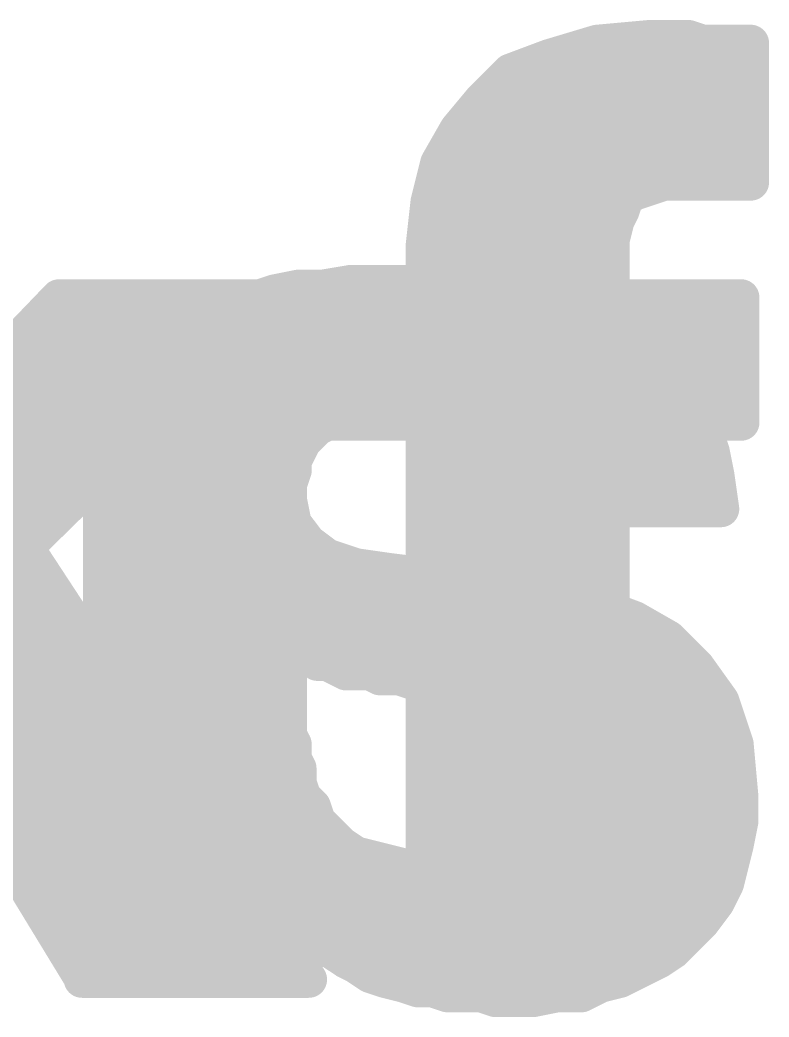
# Model space of a CAD drawing. Extents: x -36 to 72, y -21 to 37.
# Drawn here: x 13.523 to 15.082, y 19.042 to 21.118 of the extents above; entities that cross this region are included whole.
import ezdxf

# ---------------------------------------------------------------- set-up
doc = ezdxf.new("R2010")
doc.units = 0
doc.layers.add('21', color=41, linetype='CONTINUOUS')
doc.layers.add('22', color=40, linetype='CONTINUOUS')

msp = doc.modelspace()

# ---------------------------------------------------------------- linework, layer by layer
at = {"layer": '21', "const_width": 0.0762}
for points in [[(14.724, 21.07), (14.834, 21.08)], [(14.834, 21.08), (14.914, 21.08)], [(14.914, 21.08), (14.944, 21.07)], [(14.624, 21.04), (14.724, 21.07)], [(14.944, 21.07), (15.044, 21.07)], [(15.044, 21.07), (15.044, 20.78)], [(14.544, 21.01), (14.624, 21.04)], [(14.6005, 21.0312), (15.044, 21.0312)], [(14.484, 20.95), (14.544, 21.01)], [(14.489, 20.955), (15.044, 20.955)], [(14.434, 20.89), (14.484, 20.95)], [(14.394, 20.82), (14.434, 20.89)], [(14.4276, 20.8788), (15.044, 20.8788)], [(14.374, 20.74), (14.394, 20.82)], [(14.3897, 20.8026), (15.044, 20.8026)], [(14.834, 20.77), (14.804, 20.76)], [(14.864, 20.78), (14.834, 20.77)], [(15.044, 20.78), (14.864, 20.78)], [(14.784, 20.75), (14.774, 20.72)], [(14.804, 20.76), (14.784, 20.75)], [(14.364, 20.65), (14.374, 20.74)], [(14.3725, 20.7264), (14.7761, 20.7264)], [(14.774, 20.72), (14.764, 20.7)], [(14.764, 20.7), (14.754, 20.66)], [(14.364, 20.6502), (14.754, 20.6502)], [(14.364, 20.54), (14.364, 20.65)], [(14.754, 20.66), (14.754, 20.54)], [(14.364, 20.574), (14.754, 20.574)], [(13.114, 20.03), (13.604, 20.54)], [(14.064, 20.54), (13.534, 20.02)], [(13.604, 20.54), (14.064, 20.54)], [(14.214, 20.5), (14.244, 20.54)], [(14.244, 20.54), (14.364, 20.54)], [(14.754, 20.54), (15.024, 20.54)], [(15.024, 20.54), (15.024, 20.28)], [(13.5635, 20.4978), (14.021, 20.4978)], [(14.174, 20.47), (14.214, 20.5)], [(14.2111, 20.4978), (15.024, 20.4978)], [(14.144, 20.44), (14.174, 20.47)], [(14.114, 20.41), (14.144, 20.44)], [(13.4902, 20.4216), (13.9433, 20.4216)], [(14.1256, 20.4216), (15.024, 20.4216)], [(14.084, 20.37), (14.114, 20.41)], [(14.044, 20.34), (14.084, 20.37)], [(13.417, 20.3454), (13.8657, 20.3454)], [(14.014, 20.31), (14.044, 20.34)], [(14.0512, 20.3454), (15.024, 20.3454)], [(13.984, 20.28), (14.014, 20.31)], [(13.3438, 20.2692), (13.788, 20.2692)], [(14.364, 20.28), (13.984, 20.28)], [(14.364, 20.13), (14.364, 20.28)], [(14.364, 20.2692), (14.754, 20.2692)], [(15.024, 20.28), (14.754, 20.28)], [(14.754, 20.28), (14.754, 19.12)], [(13.2706, 20.193), (13.7103, 20.193)], [(14.364, 20.193), (14.754, 20.193)], [(14.364, 19.12), (14.364, 20.13)], [(13.1974, 20.1168), (13.6327, 20.1168)], [(14.364, 20.1168), (14.754, 20.1168)], [(13.1242, 20.0406), (13.555, 20.0406)], [(14.364, 20.0406), (14.754, 20.0406)], [(13.534, 20.02), (14.124, 19.12)], [(12.734, 19.9644), (13.5704, 19.9644)], [(14.364, 19.9644), (14.754, 19.9644)], [(12.734, 19.8882), (13.6204, 19.8882)], [(14.364, 19.8882), (14.754, 19.8882)], [(12.734, 19.812), (13.6704, 19.812)], [(14.364, 19.812), (14.754, 19.812)], [(13.654, 19.12), (13.264, 19.76)], [(13.2787, 19.7358), (13.7203, 19.7358)], [(14.364, 19.7358), (14.754, 19.7358)], [(13.3252, 19.6596), (13.7703, 19.6596)], [(14.364, 19.6596), (14.754, 19.6596)], [(13.3716, 19.5834), (13.8202, 19.5834)], [(14.364, 19.5834), (14.754, 19.5834)], [(13.4181, 19.5072), (13.8702, 19.5072)], [(14.364, 19.5072), (14.754, 19.5072)], [(13.4645, 19.431), (13.9201, 19.431)], [(14.364, 19.431), (14.754, 19.431)], [(13.5109, 19.3548), (13.9701, 19.3548)], [(14.364, 19.3548), (14.754, 19.3548)], [(13.5574, 19.2786), (14.02, 19.2786)], [(14.364, 19.2786), (14.754, 19.2786)], [(13.6038, 19.2024), (14.07, 19.2024)], [(14.364, 19.2024), (14.754, 19.2024)], [(13.6502, 19.1262), (14.1199, 19.1262)], [(14.364, 19.1262), (14.754, 19.1262)], [(14.124, 19.12), (13.654, 19.12)], [(14.754, 19.12), (14.364, 19.12)]]:
    msp.add_lwpolyline(points, dxfattribs=at)
at = {"layer": '21', "const_width": 0.0381}
for points in [[(14.834, 21.0991, 1), (14.834, 21.061)], [(14.8357, 21.061, 1), (14.8323, 21.099)], [(14.92, 21.0981, 1), (14.908, 21.0619)], [(14.914, 21.061, 1), (14.914, 21.0991)], [(14.7223, 21.089, 1), (14.7257, 21.051)], [(14.7295, 21.0518, 1), (14.7185, 21.0882)], [(14.944, 21.0891, 1), (14.944, 21.051)], [(14.938, 21.0519, 1), (14.95, 21.0881)], [(15.0631, 21.07, 1), (15.025, 21.07)], [(15.044, 21.051, 1), (15.044, 21.0891)], [(14.6185, 21.0582, 1), (14.6295, 21.0218)], [(14.6307, 21.0222, 1), (14.6173, 21.0578)], [(14.6005, 21.0503, 1), (14.6005, 21.0122)], [(15.044, 21.0122, 1), (15.044, 21.0503)], [(14.5373, 21.0278, 1), (14.5507, 20.9922)], [(14.5575, 20.9965, 1), (14.5305, 21.0235)], [(14.489, 20.9741, 1), (14.489, 20.936)], [(15.044, 20.936, 1), (15.044, 20.9741)], [(14.4705, 20.9635, 1), (14.4975, 20.9365)], [(14.4986, 20.9378, 1), (14.4694, 20.9622)], [(14.4276, 20.8979, 1), (14.4276, 20.8598)], [(14.4194, 20.9022, 1), (14.4486, 20.8778)], [(14.4505, 20.8805, 1), (14.4175, 20.8995)], [(15.044, 20.8598, 1), (15.044, 20.8979)], [(14.3775, 20.8295, 1), (14.4105, 20.8105)], [(14.4125, 20.8154, 1), (14.3755, 20.8246)], [(14.3897, 20.8217, 1), (14.3897, 20.7836)], [(15.044, 20.7836, 1), (15.044, 20.8217)], [(14.828, 20.7881, 1), (14.84, 20.7519)], [(14.84, 20.7519, 1), (14.828, 20.7881)], [(14.864, 20.7991, 1), (14.864, 20.761)], [(14.87, 20.7619, 1), (14.858, 20.7981)], [(15.044, 20.761, 1), (15.044, 20.7991)], [(14.7755, 20.767, 1), (14.7925, 20.733)], [(14.8021, 20.744, 1), (14.7659, 20.756)], [(14.798, 20.7781, 1), (14.81, 20.7419)], [(14.8125, 20.743, 1), (14.7955, 20.777)], [(15.025, 20.78, 1), (15.0631, 20.78)], [(14.3725, 20.7455, 1), (14.3725, 20.7074)], [(14.3555, 20.7446, 1), (14.3925, 20.7354)], [(14.3929, 20.7379, 1), (14.3551, 20.7421)], [(14.7761, 20.7074, 1), (14.7761, 20.7455)], [(14.7559, 20.726, 1), (14.7921, 20.714)], [(14.791, 20.7115, 1), (14.757, 20.7285)], [(14.747, 20.7085, 1), (14.781, 20.6915)], [(14.7825, 20.6954, 1), (14.7455, 20.7046)], [(14.364, 20.6693, 1), (14.364, 20.6312)], [(14.3831, 20.65, 1), (14.345, 20.65)], [(14.7731, 20.66, 1), (14.735, 20.66)], [(14.7355, 20.6646, 1), (14.7725, 20.6554)], [(14.754, 20.6312, 1), (14.754, 20.6693)], [(14.3451, 20.6521, 1), (14.3829, 20.6479)], [(14.364, 20.5931, 1), (14.364, 20.555)], [(14.754, 20.555, 1), (14.754, 20.5931)], [(13.604, 20.5591, 1), (13.604, 20.521)], [(13.6177, 20.5268, 1), (13.5903, 20.5532)], [(14.0773, 20.5264, 1), (14.0507, 20.5536)], [(14.064, 20.521, 1), (14.064, 20.5591)], [(14.244, 20.5591, 1), (14.244, 20.521)], [(14.2592, 20.5286, 1), (14.2288, 20.5514)], [(14.364, 20.521, 1), (14.364, 20.5591)], [(14.754, 20.5591, 1), (14.754, 20.521)], [(15.0431, 20.54, 1), (15.005, 20.54)], [(15.024, 20.521, 1), (15.024, 20.5591)], [(14.345, 20.54, 1), (14.3831, 20.54)], [(14.735, 20.54, 1), (14.7731, 20.54)], [(13.5635, 20.5169, 1), (13.5635, 20.4788)], [(14.021, 20.4788, 1), (14.021, 20.5169)], [(14.2111, 20.5169, 1), (14.2111, 20.4788)], [(14.2254, 20.4848, 1), (14.2026, 20.5152)], [(15.024, 20.4788, 1), (15.024, 20.5169)], [(14.1988, 20.5114, 1), (14.2292, 20.4886)], [(14.1626, 20.4852, 1), (14.1854, 20.4548)], [(14.1875, 20.4565, 1), (14.1605, 20.4835)], [(14.1305, 20.4535, 1), (14.1575, 20.4265)], [(14.1575, 20.4265, 1), (14.1305, 20.4535)], [(13.9433, 20.4026, 1), (13.9433, 20.4407)], [(14.1256, 20.4407, 1), (14.1256, 20.4026)], [(15.024, 20.4026, 1), (15.024, 20.4407)], [(14.1005, 20.4235, 1), (14.1275, 20.3965)], [(14.1292, 20.3986, 1), (14.0988, 20.4214)], [(14.0688, 20.3814, 1), (14.0992, 20.3586)], [(14.0954, 20.3548, 1), (14.0726, 20.3852)], [(13.8657, 20.3264, 1), (13.8657, 20.3645)], [(14.0326, 20.3552, 1), (14.0554, 20.3248)], [(14.0575, 20.3265, 1), (14.0305, 20.3535)], [(14.0512, 20.3645, 1), (14.0512, 20.3264)], [(15.024, 20.3264, 1), (15.024, 20.3645)], [(14.0275, 20.2965, 1), (14.0005, 20.3235)], [(14.0005, 20.3235, 1), (14.0275, 20.2965)], [(13.788, 20.2502, 1), (13.788, 20.2883)], [(13.984, 20.2991, 1), (13.984, 20.261)], [(13.9705, 20.2935, 1), (13.9975, 20.2665)], [(14.364, 20.2883, 1), (14.364, 20.2502)], [(14.3831, 20.28, 1), (14.345, 20.28)], [(14.364, 20.261, 1), (14.364, 20.2991)], [(14.754, 20.2991, 1), (14.754, 20.261)], [(14.7731, 20.28, 1), (14.735, 20.28)], [(14.754, 20.2502, 1), (14.754, 20.2883)], [(15.024, 20.261, 1), (15.024, 20.2991)], [(15.005, 20.28, 1), (15.0431, 20.28)], [(13.7103, 20.174, 1), (13.7103, 20.2121)], [(14.364, 20.2121, 1), (14.364, 20.174)], [(14.754, 20.174, 1), (14.754, 20.2121)], [(14.3831, 20.13, 1), (14.345, 20.13)], [(13.6327, 20.0978, 1), (13.6327, 20.1359)], [(14.364, 20.1359, 1), (14.364, 20.0978)], [(14.345, 20.13, 1), (14.3831, 20.13)], [(14.754, 20.0978, 1), (14.754, 20.1359)], [(13.555, 20.0216, 1), (13.555, 20.0597)], [(14.364, 20.0597, 1), (14.364, 20.0216)], [(14.754, 20.0216, 1), (14.754, 20.0597)], [(13.5499, 20.0304, 1), (13.5181, 20.0096)], [(13.5207, 20.0336, 1), (13.5473, 20.0064)], [(13.5704, 19.9454, 1), (13.5704, 19.9835)], [(14.364, 19.9835, 1), (14.364, 19.9454)], [(14.754, 19.9454, 1), (14.754, 19.9835)], [(13.6204, 19.8692, 1), (13.6204, 19.9073)], [(14.364, 19.9073, 1), (14.364, 19.8692)], [(14.754, 19.8692, 1), (14.754, 19.9073)], [(13.6704, 19.793, 1), (13.6704, 19.8311)], [(14.364, 19.8311, 1), (14.364, 19.793)], [(14.754, 19.793, 1), (14.754, 19.8311)], [(13.7203, 19.7168, 1), (13.7203, 19.7549)], [(14.364, 19.7549, 1), (14.364, 19.7168)], [(14.754, 19.7168, 1), (14.754, 19.7549)], [(13.7703, 19.6406, 1), (13.7703, 19.6787)], [(14.364, 19.6787, 1), (14.364, 19.6406)], [(14.754, 19.6406, 1), (14.754, 19.6787)], [(13.8202, 19.5644, 1), (13.8202, 19.6025)], [(14.364, 19.6025, 1), (14.364, 19.5644)], [(14.754, 19.5644, 1), (14.754, 19.6025)], [(13.8702, 19.4882, 1), (13.8702, 19.5263)], [(14.364, 19.5263, 1), (14.364, 19.4882)], [(14.754, 19.4882, 1), (14.754, 19.5263)], [(13.9201, 19.412, 1), (13.9201, 19.4501)], [(14.364, 19.4501, 1), (14.364, 19.412)], [(14.754, 19.412, 1), (14.754, 19.4501)], [(13.5109, 19.3739, 1), (13.5109, 19.3358)], [(13.9701, 19.3358, 1), (13.9701, 19.3739)], [(14.364, 19.3739, 1), (14.364, 19.3358)], [(14.754, 19.3358, 1), (14.754, 19.3739)], [(13.5574, 19.2977, 1), (13.5574, 19.2596)], [(14.02, 19.2596, 1), (14.02, 19.2977)], [(14.364, 19.2977, 1), (14.364, 19.2596)], [(14.754, 19.2596, 1), (14.754, 19.2977)], [(13.6038, 19.2215, 1), (13.6038, 19.1834)], [(14.07, 19.1834, 1), (14.07, 19.2215)], [(14.364, 19.2215, 1), (14.364, 19.1834)], [(14.754, 19.1834, 1), (14.754, 19.2215)], [(13.6502, 19.1453, 1), (13.6502, 19.1072)], [(14.1199, 19.1072, 1), (14.1199, 19.1453)], [(14.364, 19.1453, 1), (14.364, 19.1072)], [(14.754, 19.1072, 1), (14.754, 19.1453)], [(13.654, 19.1391, 1), (13.654, 19.101)], [(13.6377, 19.1101, 1), (13.6703, 19.1299)], [(14.1081, 19.1096, 1), (14.1399, 19.1304)], [(14.124, 19.101, 1), (14.124, 19.1391)], [(14.364, 19.1391, 1), (14.364, 19.101)], [(14.754, 19.101, 1), (14.754, 19.1391)], [(14.345, 19.12, 1), (14.3831, 19.12)], [(14.735, 19.12, 1), (14.7731, 19.12)]]:
    msp.add_lwpolyline(points, format="xyb", dxfattribs=at)
at = {"layer": '22', "const_width": 0.0762}
for points in [[(14.102, 20.56), (14.052, 20.55)], [(14.152, 20.56), (14.102, 20.56)], [(14.212, 20.57), (14.152, 20.56)], [(14.432, 20.57), (14.212, 20.57)], [(14.492, 20.56), (14.432, 20.57)], [(14.552, 20.55), (14.492, 20.56)], [(14.052, 20.55), (13.992, 20.53)], [(14.612, 20.54), (14.552, 20.55)], [(14.662, 20.52), (14.612, 20.54)], [(13.952, 20.52), (13.902, 20.5)], [(13.992, 20.53), (13.952, 20.52)], [(14.712, 20.5), (14.662, 20.52)], [(13.902, 20.5), (13.862, 20.48)], [(13.8976, 20.4978), (14.7157, 20.4978)], [(14.762, 20.47), (14.712, 20.5)], [(13.862, 20.48), (13.822, 20.45)], [(14.802, 20.44), (14.762, 20.47)], [(13.822, 20.45), (13.782, 20.41)], [(14.842, 20.41), (14.802, 20.44)], [(13.7936, 20.4216), (14.8265, 20.4216)], [(13.782, 20.41), (13.752, 20.38)], [(14.882, 20.37), (14.842, 20.41)], [(13.752, 20.38), (13.732, 20.33)], [(14.912, 20.33), (14.882, 20.37)], [(13.7382, 20.3454), (14.9005, 20.3454)], [(13.732, 20.33), (13.712, 20.29)], [(14.222, 20.3), (14.242, 20.31)], [(14.242, 20.31), (14.312, 20.31)], [(14.312, 20.31), (14.332, 20.32)], [(14.332, 20.32), (14.362, 20.31)], [(14.362, 20.31), (14.412, 20.31)], [(14.412, 20.31), (14.442, 20.3)], [(14.942, 20.28), (14.912, 20.33)], [(13.712, 20.29), (13.702, 20.23)], [(14.162, 20.28), (14.182, 20.29)], [(14.182, 20.29), (14.202, 20.3)], [(14.202, 20.3), (14.222, 20.3)], [(14.442, 20.3), (14.462, 20.3)], [(14.462, 20.3), (14.482, 20.29)], [(14.482, 20.29), (14.502, 20.28)], [(13.7085, 20.2692), (14.1412, 20.2692)], [(14.132, 20.26), (14.142, 20.27)], [(14.142, 20.27), (14.162, 20.28)], [(14.502, 20.28), (14.512, 20.27)], [(14.512, 20.27), (14.532, 20.25)], [(14.5128, 20.2692), (14.9456, 20.2692)], [(14.962, 20.22), (14.942, 20.28)], [(14.112, 20.24), (14.132, 20.26)], [(14.532, 20.25), (14.542, 20.24)], [(13.702, 20.23), (13.692, 20.17)], [(14.102, 20.22), (14.112, 20.24)], [(14.542, 20.24), (14.562, 20.22)], [(14.092, 20.2), (14.102, 20.22)], [(14.562, 20.22), (14.572, 20.2)], [(14.972, 20.17), (14.962, 20.22)], [(13.6958, 20.193), (14.092, 20.193)], [(14.092, 20.18), (14.092, 20.2)], [(14.572, 20.2), (14.582, 20.18)], [(14.5755, 20.193), (14.9674, 20.193)], [(13.692, 20.17), (13.692, 19.27)], [(14.082, 20.15), (14.092, 20.18)], [(14.582, 20.18), (14.582, 20.15)], [(14.982, 20.1), (14.972, 20.17)], [(14.082, 20.12), (14.082, 20.15)], [(14.582, 20.15), (14.592, 20.13)], [(14.592, 20.13), (14.592, 20.1)], [(13.692, 20.1168), (14.0826, 20.1168)], [(14.092, 20.07), (14.082, 20.12)], [(14.592, 20.1168), (14.9796, 20.1168)], [(14.592, 20.1), (14.982, 20.1)], [(14.122, 20.03), (14.092, 20.07)], [(13.692, 20.0406), (14.1141, 20.0406)], [(14.162, 20), (14.122, 20.03)], [(14.222, 19.98), (14.162, 20)], [(14.292, 19.97), (14.222, 19.98)], [(13.692, 19.9644), (14.2909, 19.9644)], [(14.292, 19.97), (14.252, 19.76)], [(14.252, 19.76), (14.292, 19.97)], [(14.2909, 19.9644), (14.3368, 19.9644)], [(14.372, 19.96), (14.292, 19.97)], [(14.462, 19.95), (14.372, 19.96)], [(14.552, 19.93), (14.462, 19.95)], [(14.472, 19.72), (14.552, 19.93)], [(14.552, 19.93), (14.472, 19.72)], [(14.632, 19.92), (14.552, 19.93)], [(14.722, 19.9), (14.632, 19.92)], [(14.802, 19.87), (14.722, 19.9)], [(13.692, 19.8882), (14.2764, 19.8882)], [(14.2764, 19.8882), (14.5361, 19.8882)], [(14.5361, 19.8882), (14.7535, 19.8882)], [(14.872, 19.83), (14.802, 19.87)], [(13.692, 19.812), (14.082, 19.812)], [(14.082, 19.63), (14.082, 19.82)], [(14.082, 19.82), (14.102, 19.81)], [(14.098, 19.812), (14.2619, 19.812)], [(14.2619, 19.812), (14.507, 19.812)], [(14.5071, 19.812), (14.89, 19.812)], [(14.932, 19.77), (14.872, 19.83)], [(14.102, 19.81), (14.112, 19.8)], [(14.112, 19.8), (14.132, 19.79)], [(14.132, 19.79), (14.142, 19.78)], [(14.142, 19.78), (14.162, 19.78)], [(14.162, 19.78), (14.182, 19.77)], [(14.182, 19.77), (14.202, 19.76)], [(14.982, 19.7), (14.932, 19.77)], [(14.202, 19.76), (14.252, 19.76)], [(14.252, 19.76), (14.272, 19.75)], [(14.272, 19.75), (14.312, 19.75)], [(14.312, 19.75), (14.342, 19.74)], [(13.692, 19.7358), (14.082, 19.7358)], [(14.342, 19.74), (14.382, 19.74)], [(14.382, 19.74), (14.412, 19.73)], [(14.3946, 19.7358), (14.478, 19.7358)], [(14.412, 19.73), (14.432, 19.73)], [(14.432, 19.73), (14.452, 19.72)], [(14.478, 19.7358), (14.9564, 19.7358)], [(14.452, 19.72), (14.472, 19.72)], [(14.472, 19.72), (14.492, 19.71)], [(14.492, 19.71), (14.512, 19.7)], [(14.512, 19.7), (14.532, 19.69)], [(14.532, 19.69), (14.552, 19.68)], [(15.012, 19.61), (14.982, 19.7)], [(14.552, 19.68), (14.572, 19.67)], [(14.572, 19.67), (14.582, 19.66)], [(13.692, 19.6596), (14.082, 19.6596)], [(14.582, 19.66), (14.592, 19.65)], [(14.5824, 19.6596), (14.9955, 19.6596)], [(14.592, 19.65), (14.612, 19.63)], [(14.092, 19.61), (14.082, 19.63)], [(14.612, 19.63), (14.622, 19.61)], [(14.092, 19.58), (14.092, 19.61)], [(14.622, 19.61), (14.632, 19.59)], [(15.022, 19.5), (15.012, 19.61)], [(13.692, 19.5834), (14.092, 19.5834)], [(14.632, 19.59), (14.632, 19.55)], [(14.632, 19.5834), (15.0144, 19.5834)], [(14.102, 19.56), (14.092, 19.58)], [(14.102, 19.53), (14.102, 19.56)], [(14.632, 19.55), (14.642, 19.52)], [(14.112, 19.5), (14.102, 19.53)], [(13.692, 19.5072), (14.1096, 19.5072)], [(14.132, 19.48), (14.112, 19.5)], [(14.642, 19.52), (14.632, 19.5)], [(14.632, 19.5), (14.632, 19.48)], [(14.6356, 19.5072), (15.0213, 19.5072)], [(15.022, 19.45), (15.022, 19.5)], [(14.142, 19.45), (14.132, 19.48)], [(14.632, 19.48), (14.622, 19.45)], [(14.162, 19.43), (14.142, 19.45)], [(14.622, 19.44), (14.612, 19.42)], [(14.622, 19.45), (14.622, 19.44)], [(15.012, 19.4), (15.022, 19.45)], [(13.692, 19.431), (14.161, 19.431)], [(14.192, 19.4), (14.162, 19.43)], [(14.612, 19.42), (14.592, 19.4)], [(14.6175, 19.431), (15.0182, 19.431)], [(14.222, 19.38), (14.192, 19.4)], [(14.592, 19.4), (14.582, 19.39)], [(15.002, 19.36), (15.012, 19.4)], [(14.262, 19.37), (14.222, 19.38)], [(14.562, 19.38), (14.552, 19.37)], [(14.582, 19.39), (14.562, 19.38)], [(13.692, 19.3548), (14.3228, 19.3548)], [(14.302, 19.36), (14.262, 19.37)], [(14.342, 19.35), (14.302, 19.36)], [(14.512, 19.36), (14.492, 19.35)], [(14.5016, 19.3548), (15.0007, 19.3548)], [(14.532, 19.36), (14.512, 19.36)], [(14.552, 19.37), (14.532, 19.36)], [(14.992, 19.32), (15.002, 19.36)], [(14.492, 19.35), (14.342, 19.35)], [(14.972, 19.28), (14.992, 19.32)], [(13.692, 19.2786), (14.971, 19.2786)], [(14.942, 19.24), (14.972, 19.28)], [(13.692, 19.27), (13.682, 19.25)], [(14.072, 19.24), (14.072, 19.26)], [(14.072, 19.26), (14.092, 19.24)], [(13.682, 19.25), (13.682, 19.21)], [(14.062, 19.23), (14.072, 19.24)], [(14.062, 19.17), (14.062, 19.23)], [(14.092, 19.24), (14.112, 19.21)], [(14.912, 19.21), (14.942, 19.24)], [(13.682, 19.21), (13.672, 19.19)], [(14.112, 19.21), (14.142, 19.19)], [(14.882, 19.18), (14.912, 19.21)], [(13.672, 19.19), (13.672, 19.18)], [(13.6782, 19.2024), (14.062, 19.2024)], [(14.1234, 19.2024), (14.9044, 19.2024)], [(14.142, 19.19), (14.172, 19.18)], [(13.672, 19.18), (13.662, 19.16)], [(14.052, 19.16), (14.062, 19.17)], [(14.172, 19.18), (14.202, 19.16)], [(14.852, 19.16), (14.882, 19.18)], [(13.662, 19.15), (13.652, 19.13)], [(13.662, 19.16), (13.662, 19.15)], [(14.042, 19.14), (14.052, 19.15)], [(14.052, 19.15), (14.052, 19.16)], [(14.202, 19.16), (14.222, 19.15)], [(14.222, 19.15), (14.252, 19.13)], [(14.812, 19.14), (14.852, 19.16)], [(13.652, 19.13), (13.652, 19.12)], [(13.652, 19.1262), (14.042, 19.1262)], [(14.042, 19.12), (14.042, 19.14)], [(14.252, 19.13), (14.282, 19.12)], [(14.2634, 19.1262), (14.7844, 19.1262)], [(14.772, 19.12), (14.812, 19.14)], [(13.652, 19.12), (14.042, 19.12)], [(14.282, 19.12), (14.322, 19.11)], [(14.322, 19.11), (14.352, 19.1)], [(14.692, 19.09), (14.732, 19.11)], [(14.732, 19.11), (14.772, 19.12)], [(14.352, 19.1), (14.382, 19.1)], [(14.382, 19.1), (14.412, 19.09)], [(14.412, 19.09), (14.482, 19.09)], [(14.482, 19.09), (14.512, 19.08)], [(14.592, 19.08), (14.642, 19.09)], [(14.642, 19.09), (14.692, 19.09)], [(14.512, 19.08), (14.592, 19.08)]]:
    msp.add_lwpolyline(points, dxfattribs=at)
at = {"layer": '22', "const_width": 0.0381}
for points in [[(14.102, 20.5791, 1), (14.102, 20.541)], [(14.1057, 20.5413, 1), (14.0983, 20.5787)], [(14.1489, 20.5788, 1), (14.1551, 20.5412)], [(14.152, 20.541, 1), (14.152, 20.5791)], [(14.212, 20.5891, 1), (14.212, 20.551)], [(14.2151, 20.5512, 1), (14.2089, 20.5888)], [(14.4351, 20.5888, 1), (14.4289, 20.5512)], [(14.432, 20.551, 1), (14.432, 20.5891)], [(14.4951, 20.5788, 1), (14.4889, 20.5412)], [(14.4889, 20.5412, 1), (14.4951, 20.5788)], [(14.0483, 20.5687, 1), (14.0557, 20.5313)], [(14.058, 20.5319, 1), (14.046, 20.5681)], [(14.5551, 20.5688, 1), (14.5489, 20.5312)], [(14.5489, 20.5312, 1), (14.5551, 20.5688)], [(14.6191, 20.5577, 1), (14.6049, 20.5223)], [(14.6089, 20.5212, 1), (14.6151, 20.5588)], [(13.9474, 20.5385, 1), (13.9566, 20.5015)], [(13.9591, 20.5023, 1), (13.9449, 20.5377)], [(13.986, 20.5481, 1), (13.998, 20.5119)], [(13.9966, 20.5115, 1), (13.9874, 20.5485)], [(14.6691, 20.5377, 1), (14.6549, 20.5023)], [(14.6549, 20.5023, 1), (14.6691, 20.5377)], [(13.8976, 20.5169, 1), (13.8976, 20.4788)], [(13.8949, 20.5177, 1), (13.9091, 20.4823)], [(13.9105, 20.483, 1), (13.8935, 20.517)], [(14.7218, 20.5163, 1), (14.7022, 20.4837)], [(14.7049, 20.4823, 1), (14.7191, 20.5177)], [(14.7157, 20.4788, 1), (14.7157, 20.5169)], [(13.8535, 20.497, 1), (13.8705, 20.463)], [(13.8734, 20.4648, 1), (13.8506, 20.4952)], [(14.7734, 20.4852, 1), (14.7506, 20.4548)], [(14.7522, 20.4537, 1), (14.7718, 20.4863)], [(13.8106, 20.4652, 1), (13.8334, 20.4348)], [(13.8355, 20.4365, 1), (13.8085, 20.4635)], [(14.8134, 20.4552, 1), (14.7906, 20.4248)], [(14.7906, 20.4248, 1), (14.8134, 20.4552)], [(13.7936, 20.4407, 1), (13.7936, 20.4026)], [(14.8265, 20.4026, 1), (14.8265, 20.4407)], [(13.7685, 20.4235, 1), (13.7955, 20.3965)], [(13.7955, 20.3965, 1), (13.7685, 20.4235)], [(14.8555, 20.4235, 1), (14.8285, 20.3965)], [(14.8306, 20.3948, 1), (14.8534, 20.4252)], [(13.7385, 20.3935, 1), (13.7655, 20.3665)], [(13.7697, 20.3729, 1), (13.7343, 20.3871)], [(14.8972, 20.3814, 1), (14.8668, 20.3586)], [(14.8685, 20.3565, 1), (14.8955, 20.3835)], [(13.7382, 20.3645, 1), (13.7382, 20.3264)], [(14.9005, 20.3264, 1), (14.9005, 20.3645)], [(13.7143, 20.3371, 1), (13.7497, 20.3229)], [(13.749, 20.3215, 1), (13.715, 20.3385)], [(14.242, 20.3291, 1), (14.242, 20.291)], [(14.2505, 20.293, 1), (14.2335, 20.327)], [(14.312, 20.291, 1), (14.312, 20.3291)], [(14.338, 20.3381, 1), (14.326, 20.3019)], [(14.3405, 20.303, 1), (14.3235, 20.337)], [(14.362, 20.3291, 1), (14.362, 20.291)], [(14.418, 20.3281, 1), (14.406, 20.2919)], [(14.412, 20.291, 1), (14.412, 20.3291)], [(14.9283, 20.3398, 1), (14.8957, 20.3202)], [(14.8968, 20.3186, 1), (14.9272, 20.3414)], [(13.7308, 20.2869, 1), (13.6932, 20.2931)], [(14.1905, 20.273, 1), (14.1735, 20.307)], [(14.202, 20.3191, 1), (14.202, 20.281)], [(14.2105, 20.283, 1), (14.1935, 20.317)], [(14.2135, 20.317, 1), (14.2305, 20.283)], [(14.222, 20.281, 1), (14.222, 20.3191)], [(14.3035, 20.327, 1), (14.3205, 20.293)], [(14.356, 20.2919, 1), (14.368, 20.3281)], [(14.442, 20.3191, 1), (14.442, 20.281)], [(14.436, 20.2819, 1), (14.448, 20.3181)], [(14.4705, 20.317, 1), (14.4535, 20.283)], [(14.462, 20.281, 1), (14.462, 20.3191)], [(14.4905, 20.307, 1), (14.4735, 20.273)], [(13.7085, 20.2883, 1), (13.7085, 20.2502)], [(13.695, 20.2985, 1), (13.729, 20.2815)], [(14.1335, 20.287, 1), (14.1505, 20.253)], [(14.1555, 20.2565, 1), (14.1285, 20.2835)], [(14.1412, 20.2502, 1), (14.1412, 20.2883)], [(14.1535, 20.297, 1), (14.1705, 20.263)], [(14.1705, 20.263, 1), (14.1535, 20.297)], [(14.1735, 20.307, 1), (14.1905, 20.273)], [(14.4735, 20.273, 1), (14.4905, 20.307)], [(14.5155, 20.2935, 1), (14.4885, 20.2665)], [(14.5255, 20.2835, 1), (14.4985, 20.2565)], [(14.4935, 20.263, 1), (14.5105, 20.297)], [(14.5128, 20.2883, 1), (14.5128, 20.2502)], [(14.9601, 20.286, 1), (14.9239, 20.274)], [(14.9257, 20.2702, 1), (14.9583, 20.2898)], [(14.9456, 20.2502, 1), (14.9456, 20.2883)], [(14.1185, 20.2735, 1), (14.1455, 20.2465)], [(14.1455, 20.2465, 1), (14.1185, 20.2735)], [(14.4985, 20.2565, 1), (14.5255, 20.2835)], [(14.5455, 20.2635, 1), (14.5185, 20.2365)], [(13.7208, 20.2269, 1), (13.6832, 20.2331)], [(14.0985, 20.2535, 1), (14.1255, 20.2265)], [(14.129, 20.2315, 1), (14.095, 20.2485)], [(14.5185, 20.2365, 1), (14.5455, 20.2635)], [(14.5555, 20.2535, 1), (14.5285, 20.2265)], [(14.5285, 20.2265, 1), (14.5555, 20.2535)], [(13.6832, 20.2331, 1), (13.7208, 20.2269)], [(14.085, 20.2285, 1), (14.119, 20.2115)], [(14.119, 20.2115, 1), (14.085, 20.2285)], [(14.579, 20.2285, 1), (14.545, 20.2115)], [(14.5485, 20.2065, 1), (14.5755, 20.2335)], [(14.9807, 20.2237, 1), (14.9433, 20.2163)], [(14.9439, 20.214, 1), (14.9801, 20.226)], [(13.6958, 20.2121, 1), (13.6958, 20.174)], [(14.075, 20.2085, 1), (14.109, 20.1915)], [(14.1111, 20.2, 1), (14.073, 20.2)], [(14.092, 20.174, 1), (14.092, 20.2121)], [(14.589, 20.2085, 1), (14.555, 20.1915)], [(14.555, 20.1915, 1), (14.589, 20.2085)], [(14.5755, 20.2121, 1), (14.5755, 20.174)], [(14.9674, 20.174, 1), (14.9674, 20.2121)], [(13.7111, 20.17, 1), (13.673, 20.17)], [(14.1101, 20.174, 1), (14.0739, 20.186)], [(14.6011, 20.18, 1), (14.563, 20.18)], [(14.565, 20.1715, 1), (14.599, 20.1885)], [(14.9909, 20.1727, 1), (14.9531, 20.1673)], [(13.6732, 20.1731, 1), (13.7108, 20.1669)], [(14.1011, 20.15, 1), (14.063, 20.15)], [(14.073, 20.18, 1), (14.1111, 20.18)], [(14.599, 20.1585, 1), (14.565, 20.1415)], [(14.9533, 20.1663, 1), (14.9907, 20.1737)], [(14.0639, 20.156, 1), (14.1001, 20.144)], [(14.563, 20.15, 1), (14.6011, 20.15)], [(14.6111, 20.13, 1), (14.573, 20.13)], [(13.692, 20.1359, 1), (13.692, 20.0978)], [(14.1007, 20.1237, 1), (14.0633, 20.1163)], [(14.0826, 20.0978, 1), (14.0826, 20.1359)], [(14.592, 20.1359, 1), (14.592, 20.0978)], [(14.575, 20.1215, 1), (14.609, 20.1385)], [(14.9796, 20.0978, 1), (14.9796, 20.1359)], [(14.063, 20.12, 1), (14.1011, 20.12)], [(14.592, 20.1191, 1), (14.592, 20.081)], [(14.573, 20.1, 1), (14.6111, 20.1)], [(14.9631, 20.0973, 1), (15.0009, 20.1027)], [(14.982, 20.081, 1), (14.982, 20.1191)], [(14.1072, 20.0814, 1), (14.0768, 20.0586)], [(13.692, 20.0597, 1), (13.692, 20.0216)], [(14.0733, 20.0663, 1), (14.1107, 20.0737)], [(14.1141, 20.0216, 1), (14.1141, 20.0597)], [(14.1334, 20.0452, 1), (14.1106, 20.0148)], [(14.1068, 20.0186, 1), (14.1372, 20.0414)], [(14.168, 20.0181, 1), (14.156, 19.9819)], [(14.1506, 19.9848, 1), (14.1734, 20.0152)], [(14.2247, 19.9989, 1), (14.2193, 19.9611)], [(14.216, 19.9619, 1), (14.228, 19.9981)], [(13.692, 19.9835, 1), (13.692, 19.9454)], [(14.2909, 19.9835, 1), (14.2909, 19.9454)], [(14.2944, 19.9889, 1), (14.2896, 19.9511)], [(14.3107, 19.9664, 1), (14.2733, 19.9736)], [(14.3107, 19.9664, 1), (14.2733, 19.9736)], [(14.2893, 19.9511, 1), (14.2947, 19.9889)], [(14.2909, 19.9454, 1), (14.2909, 19.9835)], [(14.3368, 19.9454, 1), (14.3368, 19.9835)], [(14.3741, 19.9789, 1), (14.3699, 19.9411)], [(14.3696, 19.9411, 1), (14.3744, 19.9789)], [(14.4661, 19.9686, 1), (14.4579, 19.9314)], [(14.4599, 19.9311, 1), (14.4641, 19.9689)], [(14.5544, 19.9489, 1), (14.5496, 19.9111)], [(14.5698, 19.9232, 1), (14.5342, 19.9368)], [(14.5698, 19.9232, 1), (14.5342, 19.9368)], [(14.5479, 19.9114, 1), (14.5561, 19.9486)], [(14.6361, 19.9386, 1), (14.6279, 19.9014)], [(14.6296, 19.9011, 1), (14.6344, 19.9389)], [(14.7287, 19.9178, 1), (14.7153, 19.8822)], [(14.7179, 19.8814, 1), (14.7261, 19.9186)], [(13.692, 19.9073, 1), (13.692, 19.8692)], [(14.2764, 19.9073, 1), (14.2764, 19.8692)], [(14.2764, 19.8692, 1), (14.2764, 19.9073)], [(14.5361, 19.9073, 1), (14.5361, 19.8692)], [(14.5361, 19.8692, 1), (14.5361, 19.9073)], [(14.7535, 19.8692, 1), (14.7535, 19.9073)], [(14.8115, 19.8865, 1), (14.7925, 19.8535)], [(14.7953, 19.8522, 1), (14.8087, 19.8878)], [(13.692, 19.8311, 1), (13.692, 19.793)], [(14.0905, 19.837, 1), (14.0735, 19.803)], [(14.1011, 19.82, 1), (14.063, 19.82)], [(14.098, 19.8311, 1), (14.098, 19.793)], [(14.082, 19.793, 1), (14.082, 19.8311)], [(14.2619, 19.8311, 1), (14.2619, 19.793)], [(14.2619, 19.793, 1), (14.2619, 19.8311)], [(14.5071, 19.8311, 1), (14.5071, 19.793)], [(14.507, 19.793, 1), (14.507, 19.8311)], [(14.8855, 19.8435, 1), (14.8585, 19.8165)], [(14.8625, 19.8135, 1), (14.8815, 19.8465)], [(14.89, 19.793, 1), (14.89, 19.8311)], [(14.1155, 19.8235, 1), (14.0885, 19.7965)], [(14.1205, 19.817, 1), (14.1035, 19.783)], [(14.0935, 19.793, 1), (14.1105, 19.827)], [(14.0985, 19.7865, 1), (14.1255, 19.8135)], [(14.1455, 19.8035, 1), (14.1185, 19.7765)], [(14.142, 19.7991, 1), (14.142, 19.761)], [(14.1235, 19.773, 1), (14.1405, 19.807)], [(14.1285, 19.7665, 1), (14.1555, 19.7935)], [(14.1705, 19.797, 1), (14.1535, 19.763)], [(14.162, 19.761, 1), (14.162, 19.7991)], [(14.1905, 19.787, 1), (14.1735, 19.753)], [(14.9475, 19.7811, 1), (14.9165, 19.7589)], [(14.1735, 19.753, 1), (14.1905, 19.787)], [(14.202, 19.7791, 1), (14.202, 19.741)], [(14.1935, 19.743, 1), (14.2105, 19.777)], [(14.2605, 19.777, 1), (14.2435, 19.743)], [(14.252, 19.741, 1), (14.252, 19.7791)], [(14.272, 19.7691, 1), (14.272, 19.7309)], [(14.318, 19.7681, 1), (14.306, 19.7319)], [(14.312, 19.7309, 1), (14.312, 19.7691)], [(14.9185, 19.7565, 1), (14.9455, 19.7835)], [(13.692, 19.7549, 1), (13.692, 19.7168)], [(14.082, 19.7168, 1), (14.082, 19.7549)], [(14.2333, 19.7636, 1), (14.2707, 19.7564)], [(14.2333, 19.7636, 1), (14.2707, 19.7564)], [(14.2635, 19.733, 1), (14.2805, 19.767)], [(14.342, 19.7591, 1), (14.342, 19.721)], [(14.336, 19.7219, 1), (14.348, 19.7581)], [(14.388, 19.7581, 1), (14.376, 19.7219)], [(14.3946, 19.7549, 1), (14.3946, 19.7168)], [(14.382, 19.721, 1), (14.382, 19.7591)], [(14.412, 19.7491, 1), (14.412, 19.711)], [(14.406, 19.7119, 1), (14.418, 19.7481)], [(14.4405, 19.747, 1), (14.4235, 19.713)], [(14.432, 19.711, 1), (14.432, 19.7491)], [(14.478, 19.7549, 1), (14.478, 19.7168)], [(14.478, 19.7168, 1), (14.478, 19.7549)], [(14.9564, 19.7168, 1), (14.9564, 19.7549)], [(14.452, 19.7391, 1), (14.452, 19.701)], [(14.4435, 19.703, 1), (14.4605, 19.737)], [(14.4805, 19.737, 1), (14.4635, 19.703)], [(14.4542, 19.7268, 1), (14.4898, 19.7132)], [(14.4542, 19.7268, 1), (14.4898, 19.7132)], [(14.472, 19.701, 1), (14.472, 19.7391)], [(14.5005, 19.727, 1), (14.4835, 19.693)], [(14.4835, 19.693, 1), (14.5005, 19.727)], [(14.5205, 19.717, 1), (14.5035, 19.683)], [(14.5035, 19.683, 1), (14.5205, 19.717)], [(14.5405, 19.707, 1), (14.5235, 19.673)], [(14.5235, 19.673, 1), (14.5405, 19.707)], [(15.0001, 19.706, 1), (14.9639, 19.694)], [(14.9665, 19.6889, 1), (14.9975, 19.7111)], [(14.5605, 19.697, 1), (14.5435, 19.663)], [(14.5435, 19.663, 1), (14.5605, 19.697)], [(14.5855, 19.6835, 1), (14.5585, 19.6565)], [(14.5635, 19.653, 1), (14.5805, 19.687)], [(13.692, 19.6787, 1), (13.692, 19.6406)], [(14.082, 19.6406, 1), (14.082, 19.6787)], [(14.5955, 19.6735, 1), (14.5685, 19.6465)], [(14.5824, 19.6787, 1), (14.5824, 19.6406)], [(14.5685, 19.6465, 1), (14.5955, 19.6735)], [(14.6055, 19.6635, 1), (14.5785, 19.6365)], [(14.9955, 19.6406, 1), (14.9955, 19.6787)], [(14.099, 19.6385, 1), (14.065, 19.6215)], [(14.5785, 19.6365, 1), (14.6055, 19.6635)], [(14.629, 19.6385, 1), (14.595, 19.6215)], [(14.5985, 19.6165, 1), (14.6255, 19.6435)], [(14.063, 19.63, 1), (14.1011, 19.63)], [(14.1111, 19.61, 1), (14.073, 19.61)], [(14.639, 19.6185, 1), (14.605, 19.6015)], [(15.031, 19.6117, 1), (14.993, 19.6083)], [(13.692, 19.6025, 1), (13.692, 19.5644)], [(14.075, 19.6015, 1), (14.109, 19.6185)], [(14.092, 19.5644, 1), (14.092, 19.6025)], [(14.605, 19.6015, 1), (14.639, 19.6185)], [(14.6511, 19.59, 1), (14.613, 19.59)], [(14.632, 19.6025, 1), (14.632, 19.5644)], [(14.9939, 19.604, 1), (15.0301, 19.616)], [(15.0144, 19.5644, 1), (15.0144, 19.6025)], [(14.109, 19.5885, 1), (14.075, 19.5715)], [(14.615, 19.5815, 1), (14.649, 19.5985)], [(14.073, 19.58, 1), (14.1111, 19.58)], [(14.1211, 19.56, 1), (14.083, 19.56)], [(14.085, 19.5515, 1), (14.119, 19.5685)], [(14.6501, 19.556, 1), (14.6139, 19.544)], [(14.1201, 19.536, 1), (14.0839, 19.524)], [(14.613, 19.55, 1), (14.6511, 19.55)], [(13.692, 19.5263, 1), (13.692, 19.4882)], [(14.083, 19.53, 1), (14.1211, 19.53)], [(14.1255, 19.5135, 1), (14.0985, 19.4865)], [(14.1096, 19.4882, 1), (14.1096, 19.5263)], [(14.6511, 19.5, 1), (14.613, 19.5)], [(14.6356, 19.5263, 1), (14.6356, 19.4882)], [(14.6239, 19.514, 1), (14.6601, 19.526)], [(14.659, 19.5115, 1), (14.625, 19.5285)], [(15.0411, 19.5, 1), (15.003, 19.5)], [(15.0213, 19.4882, 1), (15.0213, 19.5263)], [(14.0939, 19.494, 1), (14.1301, 19.506)], [(14.1501, 19.486, 1), (14.1139, 19.474)], [(14.615, 19.5085, 1), (14.649, 19.4915)], [(14.6501, 19.474, 1), (14.6139, 19.486)], [(15.003, 19.4983, 1), (15.041, 19.5017)], [(14.1185, 19.4665, 1), (14.1455, 19.4935)], [(14.613, 19.48, 1), (14.6511, 19.48)], [(14.1555, 19.4635, 1), (14.1285, 19.4365)], [(14.641, 19.45, 1), (14.6029, 19.45)], [(14.639, 19.4315, 1), (14.605, 19.4485)], [(15.0407, 19.4463, 1), (15.0033, 19.4537)], [(13.692, 19.4501, 1), (13.692, 19.412)], [(14.1239, 19.444, 1), (14.1601, 19.456)], [(14.1755, 19.4435, 1), (14.1485, 19.4165)], [(14.1485, 19.4165, 1), (14.1755, 19.4435)], [(14.161, 19.412, 1), (14.161, 19.4501)], [(14.6175, 19.4501, 1), (14.6175, 19.412)], [(14.6255, 19.4065, 1), (14.5985, 19.4335)], [(14.6029, 19.44, 1), (14.641, 19.44)], [(14.6039, 19.456, 1), (14.6401, 19.444)], [(15.003, 19.45, 1), (15.0411, 19.45)], [(15.0182, 19.412, 1), (15.0182, 19.4501)], [(14.2026, 19.4159, 1), (14.1814, 19.3841)], [(14.6055, 19.3865, 1), (14.5785, 19.4135)], [(14.595, 19.4285, 1), (14.629, 19.4115)], [(15.0305, 19.3954, 1), (14.9935, 19.4046)], [(14.1785, 19.3865, 1), (14.2055, 19.4135)], [(14.2266, 19.3985, 1), (14.2174, 19.3615)], [(14.2114, 19.3641, 1), (14.2326, 19.3959)], [(14.5535, 19.397, 1), (14.5705, 19.363)], [(14.5755, 19.3665, 1), (14.5485, 19.3935)], [(14.5685, 19.4035, 1), (14.5955, 19.3765)], [(14.5785, 19.4135, 1), (14.6055, 19.3865)], [(14.5905, 19.373, 1), (14.5735, 19.407)], [(14.9933, 19.4037, 1), (15.0307, 19.3963)], [(13.692, 19.3739, 1), (13.692, 19.3358)], [(14.2666, 19.3885, 1), (14.2574, 19.3515)], [(14.2574, 19.3515, 1), (14.2666, 19.3885)], [(14.3066, 19.3785, 1), (14.2974, 19.3415)], [(14.2974, 19.3415, 1), (14.3066, 19.3785)], [(14.3228, 19.3358, 1), (14.3228, 19.3739)], [(14.5016, 19.3739, 1), (14.5016, 19.3358)], [(14.512, 19.379, 1), (14.512, 19.3409)], [(14.5205, 19.343, 1), (14.5035, 19.377)], [(14.5235, 19.377, 1), (14.5405, 19.343)], [(14.532, 19.3409, 1), (14.532, 19.379)], [(14.5385, 19.3835, 1), (14.5655, 19.3565)], [(14.5605, 19.353, 1), (14.5435, 19.387)], [(15.0205, 19.3554, 1), (14.9835, 19.3646)], [(15.0007, 19.3358, 1), (15.0007, 19.3739)], [(14.342, 19.3691, 1), (14.342, 19.331)], [(14.3374, 19.3315, 1), (14.3466, 19.3685)], [(14.4835, 19.367, 1), (14.5005, 19.333)], [(14.492, 19.331, 1), (14.492, 19.3691)], [(14.9835, 19.3646, 1), (15.0205, 19.3554)], [(15.009, 19.3115, 1), (14.975, 19.3285)], [(14.9735, 19.3246, 1), (15.0105, 19.3154)], [(13.692, 19.2977, 1), (13.692, 19.2596)], [(14.9872, 19.2686, 1), (14.9568, 19.2914)], [(14.971, 19.2596, 1), (14.971, 19.2977)], [(13.673, 19.27, 1), (13.7111, 19.27)], [(13.709, 19.2615, 1), (13.675, 19.2785)], [(14.0855, 19.2735, 1), (14.0585, 19.2465)], [(14.0911, 19.26, 1), (14.053, 19.26)], [(14.955, 19.2885, 1), (14.989, 19.2715)], [(13.665, 19.2585, 1), (13.699, 19.2415)], [(13.7011, 19.25, 1), (13.663, 19.25)], [(14.0811, 19.23, 1), (14.043, 19.23)], [(14.0855, 19.2265, 1), (14.0585, 19.2535)], [(14.1079, 19.2506, 1), (14.0761, 19.2294)], [(14.0785, 19.2265, 1), (14.1055, 19.2535)], [(14.9268, 19.2514, 1), (14.9572, 19.2286)], [(14.9555, 19.2265, 1), (14.9285, 19.2535)], [(13.699, 19.2015, 1), (13.665, 19.2185)], [(14.0485, 19.2435, 1), (14.0755, 19.2165)], [(14.053, 19.24, 1), (14.0911, 19.24)], [(14.1226, 19.2259, 1), (14.1014, 19.1941)], [(14.9255, 19.1965, 1), (14.8985, 19.2235)], [(13.6911, 19.19, 1), (13.653, 19.19)], [(13.6782, 19.2215, 1), (13.6782, 19.1834)], [(13.663, 19.21, 1), (13.7011, 19.21)], [(14.062, 19.1834, 1), (14.062, 19.2215)], [(14.0961, 19.1994, 1), (14.1279, 19.2206)], [(14.1234, 19.2215, 1), (14.1234, 19.1834)], [(14.148, 19.2081, 1), (14.136, 19.1719)], [(14.8985, 19.2235, 1), (14.9255, 19.1965)], [(14.9044, 19.1834, 1), (14.9044, 19.2215)], [(13.655, 19.1985, 1), (13.689, 19.1815)], [(13.689, 19.1715, 1), (13.655, 19.1885)], [(14.0755, 19.1565, 1), (14.0485, 19.1835)], [(14.1314, 19.1741, 1), (14.1526, 19.2059)], [(14.1826, 19.1959, 1), (14.1614, 19.1641)], [(14.166, 19.1619, 1), (14.178, 19.1981)], [(14.8685, 19.1935, 1), (14.8955, 19.1665)], [(14.8926, 19.1641, 1), (14.8714, 19.1959)], [(13.645, 19.1685, 1), (13.679, 19.1515)], [(13.6811, 19.16, 1), (13.643, 19.16)], [(13.679, 19.1415, 1), (13.645, 19.1585)], [(13.653, 19.18, 1), (13.6911, 19.18)], [(14.0711, 19.16, 1), (14.033, 19.16)], [(14.0385, 19.1735, 1), (14.0655, 19.1465)], [(14.0655, 19.1365, 1), (14.0385, 19.1635)], [(14.043, 19.17, 1), (14.0811, 19.17)], [(14.2105, 19.177, 1), (14.1935, 19.143)], [(14.1914, 19.1441, 1), (14.2126, 19.1759)], [(14.2326, 19.1659, 1), (14.2114, 19.1341)], [(14.2135, 19.133, 1), (14.2305, 19.167)], [(14.8414, 19.1759, 1), (14.8626, 19.1441)], [(14.8605, 19.143, 1), (14.8435, 19.177)], [(13.6711, 19.13, 1), (13.633, 19.13)], [(13.652, 19.1453, 1), (13.652, 19.1072)], [(13.643, 19.15, 1), (13.6811, 19.15)], [(14.061, 19.14, 1), (14.0229, 19.14)], [(14.0285, 19.1535, 1), (14.0555, 19.1265)], [(14.033, 19.15, 1), (14.0711, 19.15)], [(14.042, 19.1072, 1), (14.042, 19.1453)], [(14.258, 19.1481, 1), (14.246, 19.1119)], [(14.2414, 19.1141, 1), (14.2626, 19.1459)], [(14.2634, 19.1453, 1), (14.2634, 19.1072)], [(14.7844, 19.1072, 1), (14.7844, 19.1453)], [(14.8035, 19.157, 1), (14.8205, 19.123)], [(14.8205, 19.123, 1), (14.8035, 19.157)], [(13.652, 19.1391, 1), (13.652, 19.101)], [(13.635, 19.1385, 1), (13.669, 19.1215)], [(14.042, 19.101, 1), (14.042, 19.1391)], [(14.2866, 19.1385, 1), (14.2774, 19.1015)], [(14.276, 19.1019, 1), (14.288, 19.1381)], [(14.328, 19.1281, 1), (14.316, 19.0919)], [(14.3174, 19.0915, 1), (14.3266, 19.1285)], [(14.7274, 19.1285, 1), (14.7366, 19.0915)], [(14.7405, 19.093, 1), (14.7235, 19.127)], [(14.7635, 19.137, 1), (14.7805, 19.103)], [(14.7766, 19.1015, 1), (14.7674, 19.1385)], [(13.633, 19.12, 1), (13.6711, 19.12)], [(14.0229, 19.12, 1), (14.061, 19.12)], [(14.352, 19.1191, 1), (14.352, 19.081)], [(14.346, 19.0819, 1), (14.358, 19.1181)], [(14.388, 19.1181, 1), (14.376, 19.0819)], [(14.382, 19.081, 1), (14.382, 19.1191)], [(14.412, 19.109, 1), (14.412, 19.0709)], [(14.406, 19.0719, 1), (14.418, 19.1081)], [(14.488, 19.1081, 1), (14.476, 19.0719)], [(14.482, 19.0709, 1), (14.482, 19.109)], [(14.642, 19.109, 1), (14.642, 19.0709)], [(14.6457, 19.0713, 1), (14.6383, 19.1087)], [(14.6835, 19.107, 1), (14.7005, 19.073)], [(14.692, 19.0709, 1), (14.692, 19.109)], [(14.512, 19.0991, 1), (14.512, 19.061)], [(14.506, 19.0619, 1), (14.518, 19.0981)], [(14.5883, 19.0987, 1), (14.5957, 19.0613)], [(14.592, 19.061, 1), (14.592, 19.0991)]]:
    msp.add_lwpolyline(points, format="xyb", dxfattribs=at)

doc.saveas('drawing.dxf')
